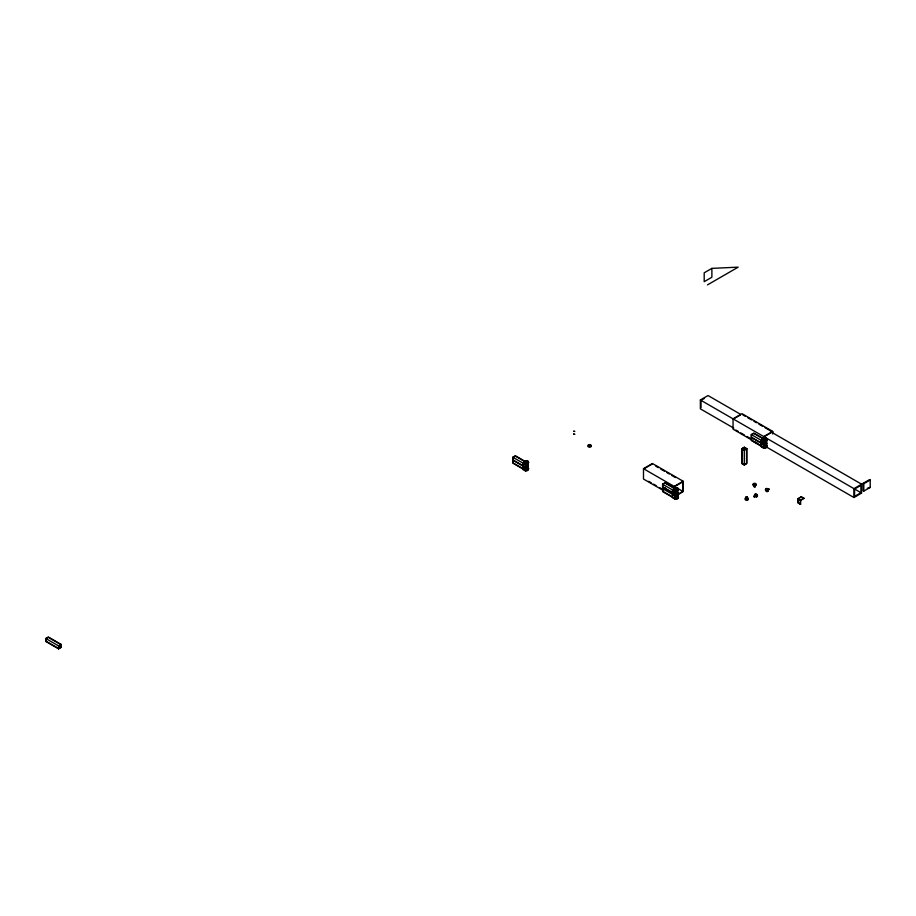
<?xml version="1.0" encoding="UTF-8"?>
<svg xmlns="http://www.w3.org/2000/svg" width="916" height="916" viewBox="0 0 916 916"><rect width="100%" height="100%" fill="white"/><g stroke="black" fill="none" stroke-linecap="round" stroke-linejoin="round"><path stroke-width="1.37" d="M526.128 468.935L527.204 468.889M746.139 498.533L747.261 498.476L746.139 498.533A1.569 0.905 0 0 0 745.498 499.896A1.569 0.905 0 0 0 748.063 499.781A1.569 0.905 0 0 0 746.987 498.43M746.219 499.541L747.25 499.266M526.173 467.103L527.158 467.08M527.158 469.668L527.089 470.286M574.504 434.367L573.542 433.863M766.016 490.117C767.23 488.583 766.887 492.579 766.085 489.774M766.062 490.289L766.245 489.82A1.569 0.905 60 0 1 767.173 488.526A1.569 0.905 60 0 1 768.341 490.804A1.569 0.905 60 0 1 766.635 490.552M766.875 489.591L767.505 489.613M766.429 490.621L767.07 490.243M526.276 461.847L527.387 461.195M676.913 488.892L675.939 488.205M676.981 488.136L675.974 488.4L676.603 488.823M676.168 488.869C679.638 487.655 672.161 487.965 672.504 490.312L672.493 497.697L675.367 499.335L678.573 497.125L675.046 499.174L675.058 491.789L678.561 489.396L675.997 487.919L672.802 490.14M766.131 438.959A1.569 0.905 0 0 1 766.348 440.333A1.569 0.905 0 0 1 763.955 440.218A1.569 0.905 0 0 1 764.574 438.879L765.616 438.604M764.734 438.867L765.81 439.13M765.845 438.982L764.585 438.753M765.604 439.13L765.707 438.443M754.005 484.427L755.162 484.175L754.04 483.923M754.051 484.198L755.185 484.541L754.658 483.9M526.242 461.446L526.986 461.985M527.295 461.664L526.082 461.538A1.569 0.905 0 0 0 525.349 462.752A1.569 0.905 0 0 0 527.433 463.187A1.569 0.905 0 0 0 528.188 461.985M675.997 487.919L676.065 488.652M676.741 488.8L676.546 488.182M755.162 485.068L754.051 485.102M766.795 490.026L766.784 490.976M526.345 463.965L527.341 463.988M675.848 488.377L676.443 488.182M764.917 438.638L761.15 440.779L761.139 446.687L763.692 448.164L767.333 446.046L764.768 444.569M45.8 638.509L48.365 637.021L61.154 644.417L61.154 647.372L58.601 648.849L45.8 641.463L45.8 638.509L61.154 647.372M711.881 268.377L704.198 272.808L704.198 281.681L711.881 277.239L711.881 268.377L738.193 267.151L707.473 284.887M61.154 644.417L58.601 645.894L58.601 648.849M58.761 648.574L58.761 645.986L60.994 644.692L48.205 637.307L45.96 638.601L45.96 641.177L58.761 648.574L60.994 647.28M524.502 469.885L512.868 463.164L512.834 457.256L515.399 455.779L525.864 461.824M523.059 462.82L526.253 460.966L522.681 463.45L522.658 469.358L525.658 470.939L528.853 468.717L525.223 470.835L525.246 464.927L528.818 462.443L525.624 464.298L523.059 462.82L523.093 469.45M525.635 464.641L528.188 463.164L528.223 469.084M523.116 466.164L525.246 467.893L528.223 466.13L512.834 457.256M733.808 428.15L700.362 408.845L700.362 399.983L708.045 395.552L740.254 414.135M702.08 399.731L704.209 398.506M663.15 490.381L643.49 479.034L643.49 468.694L652.444 463.519L683.164 481.255L683.164 491.594L675.596 496.129L675.596 498.716L677.84 497.422L677.84 494.835L675.516 493.495M643.811 468.877L652.123 464.069M733.373 419.024L740.494 414.914M677.932 490.117L677.932 493.071L675.378 494.548L662.577 487.163L662.577 484.209L665.13 482.732L675.607 488.778M764.127 447.913L751.338 440.493L751.315 434.585L753.868 433.108L766.669 440.493L766.703 446.401L751.315 437.539M674.279 498.327L662.646 491.606L662.646 488.652L664.352 487.667M665.039 487.449L662.806 488.743L662.806 491.331L673.271 497.377M671.966 486.236L673.237 486.98M683.164 481.255L674.199 486.419L674.199 489.007M741.731 448.725L744.296 447.248L746.849 448.725L746.849 463.496L744.296 464.973L741.731 463.496L741.731 448.725L744.296 450.203L746.849 448.725M742.052 448.725L744.296 447.432L746.529 448.725L746.529 463.496L744.296 464.79L742.052 463.496L742.052 448.725L744.296 450.019L746.529 448.725M772.726 433.989L772.726 431.402L763.761 436.577L763.761 439.165M764.081 436.76L772.406 431.951L765.032 427.703M761.54 443.401L761.528 440.138L764.734 438.295M672.802 489.762L675.355 491.239L678.561 489.396M677.771 490.392L675.539 491.686L675.539 494.274L677.771 492.98M761.528 440.138L764.093 441.615L767.287 439.772L764.093 441.993M761.585 443.481L763.715 445.21L766.703 443.447L751.315 434.585M761.15 440.779L763.715 442.256L766.509 440.768L766.509 443.355L764.265 444.649L751.475 437.264L751.475 434.676L753.708 433.382L766.509 440.768M675.046 495.487L672.493 494.01L675.058 495.476M676.901 494.846L682.844 491.411L682.844 481.805L674.519 486.614L674.519 489.35M675.435 496.037L678 494.56L678 497.514M766.543 443.722L764.299 445.016L764.299 447.603L766.543 446.31L766.543 443.722L764.207 442.382M761.551 440.504L761.574 446.779L764.127 448.256L767.333 446.046M798.157 498.59L801.351 496.747L803.916 498.224L800.412 500.617L800.412 504.315L800.71 500.067L798.157 498.59L798.168 502.644L800.733 504.121M800.412 504.315L797.847 502.827L797.847 499.14L801.351 496.747M800.71 500.067L803.916 498.224M861.624 484.209L853.941 488.652L853.941 497.514L861.624 493.083L861.624 484.209L771.215 432.02M863.158 483.327L869.559 479.629L870.2 480.007L870.2 487.392L863.799 491.09L863.158 490.713L863.158 483.327L863.799 483.694L870.2 480.007M867.429 488.251L870.2 487.392M860.983 492.716L854.582 496.403L854.582 489.018L860.983 485.32L860.983 492.716L700.362 399.983M574.836 434.241L573.771 434.276M747.261 499.655L746.197 499.678M765.558 447.535L764.894 447.466M765.65 439.268L765.078 439.291M754.326 483.843L755.082 483.854M765.375 447.592L764.803 447.558M676.684 498.773L676.111 498.739M676.409 497.113L676.878 497.64L675.928 497.548M756.101 494.606L756.902 495.178M765.478 441.157L764.745 441.546L765.81 441.317M676.741 490.781L676.008 491.171L677.073 490.942M756.376 494.812L756.135 494.732A1.569 0.905 60 0 0 754.544 495.109A1.569 0.905 60 0 0 756.284 497.056A1.569 0.905 60 0 0 756.124 494.755L756.685 495.155M772.726 431.402L742.006 413.666L733.052 418.841L733.052 429.18L752.712 440.539M742.91 414.937L745.372 416.356M747.834 417.765L751.521 419.894M753.971 421.314L756.433 422.734M758.883 424.154L762.57 426.284M766.005 446.745L853.941 497.514M735.823 430.051L738.285 431.47M740.735 432.89L744.422 435.02M746.883 436.44L749.345 437.848M755.162 441.959L757.624 443.378M764.299 447.603L751.498 440.218L751.498 437.63M801.351 497.113L803.916 498.59M798.157 498.968L800.733 500.434M797.847 499.14L800.412 500.617M655.81 466.198L658.272 467.618M660.722 469.038L664.409 471.168M666.871 472.587L669.321 474.007M671.783 475.427L675.47 477.545M643.49 468.694L682.844 491.411M675.997 488.285L678.561 489.762M675.447 489.052L664.97 483.007L662.737 484.301L662.737 486.888L675.539 494.274M662.577 484.209L677.932 493.071M672.504 490.312L675.058 491.789M675.676 493.22L678 494.56M662.646 488.652L675.596 496.129M648.723 481.312L651.173 482.732M653.635 484.152L656.096 485.572M659.783 487.701L662.234 489.121M522.681 463.45L525.246 464.927M523.471 465.981L512.994 459.935L512.994 457.347L515.239 456.054L528.028 463.439L528.028 466.026L525.795 467.32L525.795 464.733M512.834 460.21L523.494 466.347M523.494 468.935L513.029 462.889L513.029 460.301M766.623 489.648L767.013 490.278M766.2 490.117L766.509 490.884M755.162 484.175L755.162 484.255A1.569 0.905 0 0 1 756.032 485.423A1.569 0.905 0 0 1 753.822 485.824A1.569 0.905 0 0 1 753.318 484.53M863.799 483.694L863.799 491.09M764.265 442.062L764.265 444.649M764.093 441.615L764.127 448.256M763.715 442.256L763.692 448.164M744.296 447.248L744.296 464.973M701.003 400.349L701.003 407.735M675.355 491.239L675.367 499.335M528.063 468.992L528.063 466.404L525.83 467.698L525.83 470.286M525.624 464.298L525.658 470.939M766.165 446.447A1.569 0.905 0 0 1 766.051 447.878A1.569 0.905 0 0 1 763.681 447.443M766.165 445.634A1.569 0.905 0 0 1 766.646 446.596A1.569 0.905 0 0 1 765.284 447.226M527.696 468.305A1.569 0.905 0 0 1 528.097 469.381A1.569 0.905 0 0 1 527.398 470.618A1.569 0.905 0 0 1 525.395 470.332M528.097 469.381A1.569 0.905 0 0 1 526.402 469.885M525.257 468.614A1.569 0.905 0 0 1 525.486 468.408M677.462 497.56A1.569 0.905 0 0 1 677.508 498.922A1.569 0.905 0 0 1 675.172 498.762M677.462 496.747A1.569 0.905 0 0 1 677.657 498.018A1.569 0.905 0 0 1 675.447 498.121M677.405 488.583A1.569 0.905 0 0 1 677.405 490.06A1.569 0.905 0 0 1 674.989 489.556A1.569 0.905 0 0 1 676.638 488.423M755.357 494.113A1.569 0.905 60 0 1 756.834 494.354A1.569 0.905 60 0 1 757.36 496.358A1.569 0.905 60 0 1 755.883 496.117M590.259 445.474A1.569 0.905 0 0 1 590.694 446.939A1.569 0.905 0 0 1 588.164 446.676A1.569 0.905 0 0 1 589.457 445.394M755.265 495.338L755.952 496.117L755.265 495.338M753.753 496.254L754.44 497.067L753.753 496.254M589.034 445.416L590.144 445.531L589.08 445.336M589.034 446.241L590.144 446.264L589.034 446.241M573.714 431.287L574.836 431.436L573.771 431.207M675.893 495.625L677.027 495.682L675.893 495.625M746.139 496.701L747.273 496.758L746.139 496.701M764.597 444.512L765.719 444.569L764.597 444.512M768.455 488.594L769.177 489.407L768.455 488.594M754.131 486.717L755.242 486.831L754.131 486.717M764.345 439.623A1.569 0.905 0 0 0 766.807 438.959A1.569 0.905 0 0 0 764.574 438.066A1.569 0.905 0 0 0 764.345 439.623M525.864 462.305A1.569 0.905 0 0 0 528.326 461.63A1.569 0.905 0 0 0 526.093 460.737A1.569 0.905 0 0 0 525.864 462.305M675.607 489.247A1.569 0.905 0 0 0 678.069 488.583A1.569 0.905 0 0 0 675.836 487.69A1.569 0.905 0 0 0 675.607 489.247M753.708 484.976A1.569 0.905 0 0 0 756.169 484.301A1.569 0.905 0 0 0 753.937 483.408A1.569 0.905 0 0 0 753.708 484.976M765.478 489.865A1.569 0.905 60 0 0 767.287 491.663A1.569 0.905 60 0 0 766.944 489.281A1.569 0.905 60 0 0 765.478 489.865M745.693 499.197A1.569 0.905 0 0 0 748.246 498.67A1.569 0.905 0 0 0 746.174 497.651A1.569 0.905 0 0 0 745.693 499.197M588.576 446.172A1.569 0.905 0 0 0 591.129 445.634A1.569 0.905 0 0 0 589.057 444.626A1.569 0.905 0 0 0 588.576 446.172"/></g></svg>
